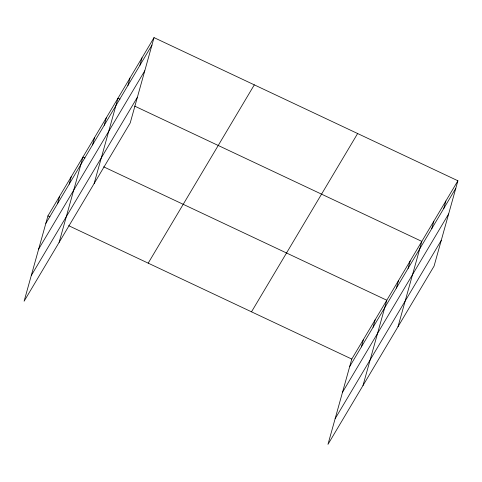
<?xml version="1.0" encoding="UTF-8"?>
<svg xmlns="http://www.w3.org/2000/svg" width="482" height="482" viewBox="0 0 482 482"><rect width="100%" height="100%" fill="white"/><g stroke="black" fill="none" stroke-linecap="round" stroke-linejoin="round"><path stroke-width="0.72" d="M154.035 37.614L47.923 215.906L24.1 301.226L130.218 122.934L154.035 37.614L457.9 180.774L434.077 266.094L327.965 444.386L351.782 359.066L457.9 180.774M57.509 203.759L59.593 196.295M69.179 184.148L71.264 176.683M59.117 242.386L82.94 157.072L84.946 158.012M92.526 144.925L94.611 137.46M104.202 125.314L106.287 117.843M94.135 183.552L117.957 98.232L119.964 99.178M127.899 85.495L129.983 78.03M139.925 65.287L142.009 57.822M361.373 346.926L363.458 339.455M373.044 327.314L375.129 319.843M362.982 385.552L386.805 300.232L103.66 166.832M396.391 288.085L398.475 280.62M408.061 268.474L410.146 261.009M397.999 326.712L421.822 241.398L134.671 106.106M431.764 228.655L433.848 221.19M443.789 208.453L445.874 200.982M45.838 223.371L151.951 45.079M38.662 249.061L144.781 70.77M31.276 275.535L137.388 97.244M148.197 263.148L254.309 84.856M251.508 311.824L357.626 133.532M349.697 366.537L455.815 188.245M342.527 392.228L448.64 213.936M335.135 418.695L441.253 240.404M47.923 215.906L49.929 216.852M68.643 225.672L351.782 359.066"/></g></svg>
